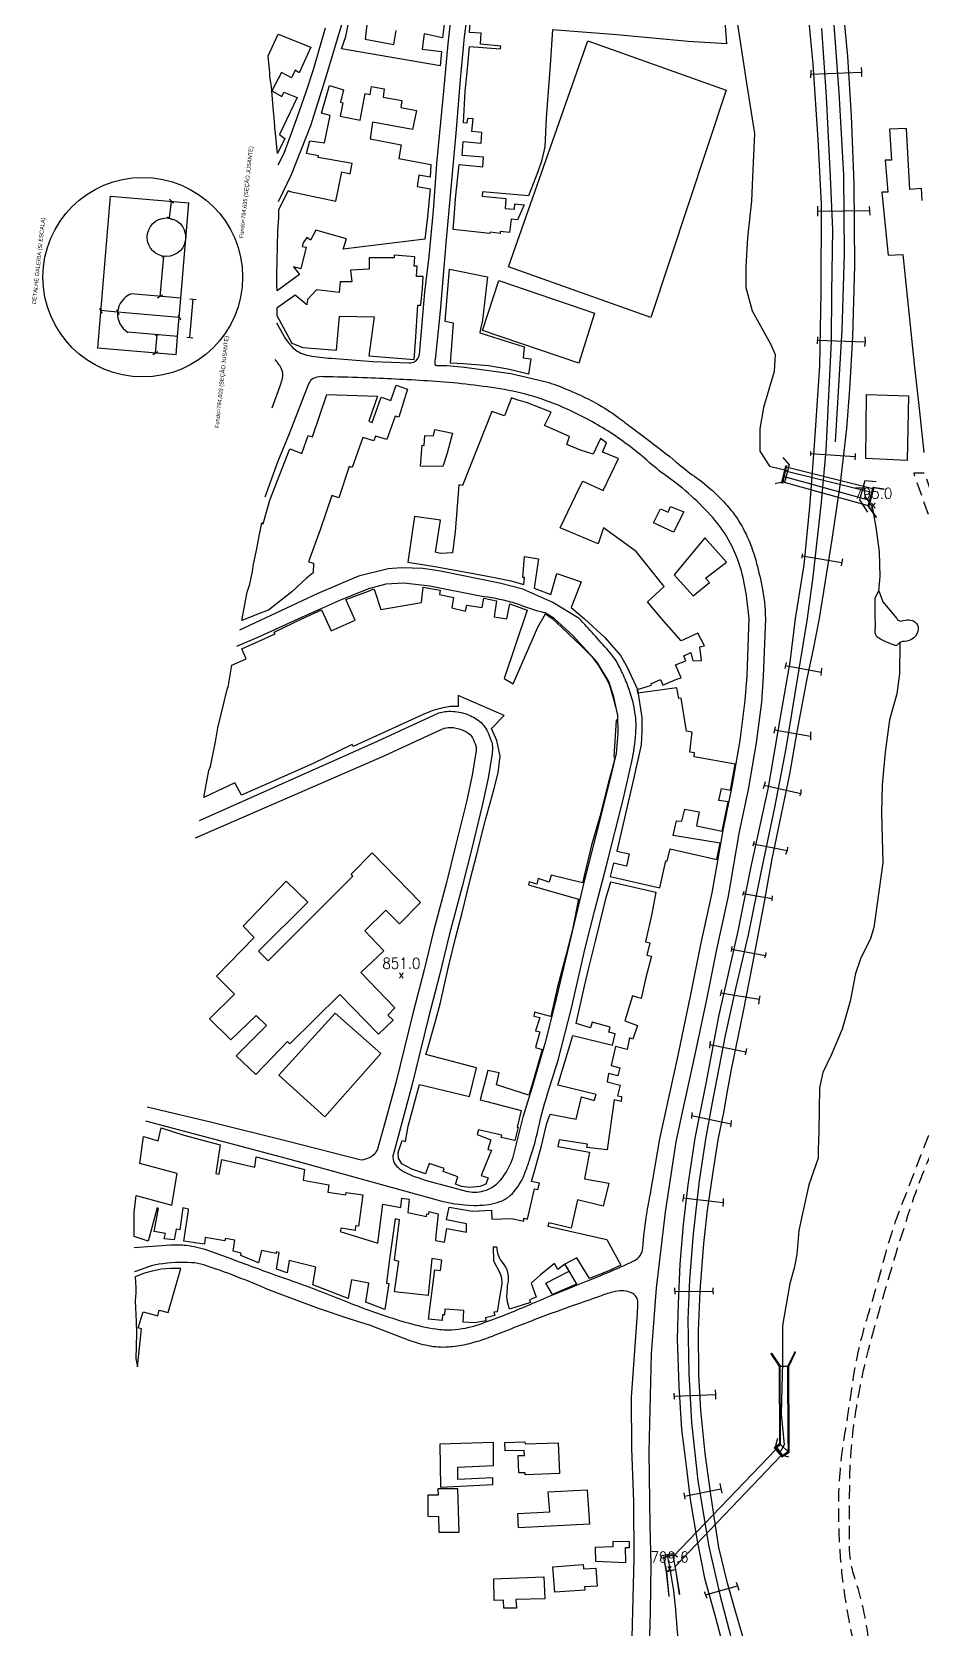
# Model space of a CAD drawing. Header units: metres. Extents: x 320405 to 332543, y 7395686 to 7410003.
# Drawn here: x 321297 to 321626, y 7405127 to 7405717 of the extents above; entities that cross this region are included whole.
import ezdxf
from ezdxf.enums import TextEntityAlignment as Align

# ---------------------------------------------------------------- set-up
doc = ezdxf.new("R2010")
doc.units = ezdxf.units.M
doc.header["$LTSCALE"] = 10
doc.header["$MEASUREMENT"] = 0
for name, pattern in [('CONTINUO', [0]), ('DASHED', [0.75, 0.5, -0.25]), ('TRACEJADO', [8.7, 8, -0.7])]:
    doc.linetypes.add(name, pattern=pattern)
for name, color, linetype in [('ALA', 45, 'Continuous'), ('BUEIRO', 151, 'Continuous'), ('CANALETA', 151, 'Continuous'), ('DETALHES', 45, 'Continuous'), ('Edificações', 30, 'Continuous'), ('Hidrografia', 140, 'Continuous'), ('Linha Férrea', 20, 'Continuous'), ('Pontes e Viadutos', 190, 'Continuous'), ('Pontos Cotados', 45, 'Continuous'), ('Portico', 45, 'Continuous'), ('Vias Primárias', 230, 'Continuous'), ('Vias Secundárias', 230, 'DASHED'), ('Áreas Verdes e Lazer', 93, 'Continuous')]:
    doc.layers.add(name, color=color, linetype=linetype)
doc.styles.add('ARIAL', font='arial.ttf')
doc.styles.add('Style-STANDARD', font='STANDARD.shx')

msp = doc.modelspace()

# ---------------------------------------------------------------- linework, layer by layer
at = {"layer": 'ALA', "linetype": 'CONTINUO'}
for points in [[(321607.72, 7405548.56, 797.8), (321611.68, 7405547.97, 796.44)], [(321611.68, 7405547.97, 796.44), (321611.53, 7405547.65, 795.79), (321607.96, 7405548.26, 795.16)], [(321605.89, 7405541.5, 797.87), (321608.68, 7405537.43, 795.87)], [(321608.68, 7405537.43, 795.87), (321608.94, 7405537.46, 794.86), (321606.2, 7405541.47, 795.47)], [(321570.14, 7405228.5, 800.52), (321569.89, 7405228.34, 800.52), (321573.03, 7405223.69, 800.83), (321573.11, 7405195.76, 801.06), (321573.14, 7405195.01, 802.05), (321572.67, 7405194.65, 802.06), (321571.23, 7405193.59, 804.92)], [(321571.66, 7405193.53, 804.92), (321572.85, 7405194.41, 802.06), (321573.44, 7405194.86, 802.05), (321573.41, 7405195.77, 801.06), (321573.33, 7405223.78, 800.83), (321570.14, 7405228.5, 800.52)], [(321570.14, 7405228.5, 800.52), (321570.2, 7405228.49, 797.74), (321573.42, 7405223.8, 798.09)], [(321574.03, 7405190.18, 804.89), (321576, 7405191.47, 802.06), (321576.66, 7405191.89, 802.05), (321576.77, 7405194.64, 802.06), (321576.71, 7405195.68, 801.02), (321576.56, 7405223.63, 800.86), (321579.11, 7405228.88, 800.56), (321578.84, 7405229.01, 800.56)], [(321578.84, 7405229.01, 800.56), (321576.26, 7405223.7, 800.86), (321576.41, 7405195.68, 801.02), (321576.47, 7405194.64, 802.06), (321576.37, 7405192.06, 802.05), (321575.83, 7405191.73, 802.06), (321574.09, 7405190.58, 804.89)], [(321578.84, 7405229.01, 800.56), (321578.76, 7405229, 797.87), (321576.17, 7405223.72, 798.11)], [(321533.78, 7405153.86, 804.7), (321530.24, 7405153.14, 804.7), (321531.32, 7405147.78, 804.68), (321532.22, 7405138.65, 804.75)], [(321533.74, 7405153.8, 799.64), (321530.31, 7405153.1, 799.63), (321530.24, 7405153.14, 804.7)], [(321530.31, 7405153.1, 799.63), (321531.39, 7405147.82, 800.42), (321531.32, 7405147.78, 804.68)], [(321533.78, 7405153.86, 804.7), (321533.74, 7405153.8, 799.64), (321534.68, 7405148.63, 799.62), (321534.76, 7405148.56, 800.66)], [(321531.39, 7405147.82, 800.42), (321532.29, 7405138.65, 800.58), (321532.22, 7405138.65, 804.75)], [(321534.76, 7405148.56, 804.68), (321536.16, 7405139.44, 804.7)]]:
    msp.add_polyline3d(points, dxfattribs=at)
at = {"layer": 'BUEIRO', "linetype": 'TRACEJADO', "flags": 128}
for points in [[(321574.81, 7405552.5), (321606.45, 7405543.67)], [(321575.3, 7405554.62), (321607.22, 7405546.64)], [(321575.63, 7405556.09), (321607.6, 7405548.09)], [(321574.37, 7405550.54), (321605.95, 7405541.74)], [(321533.87, 7405153.37), (321571.73, 7405192.98)], [(321534.54, 7405149.72), (321573.65, 7405190.65)]]:
    msp.add_lwpolyline(points, dxfattribs=at)
at = {"layer": 'BUEIRO', "linetype": 'CONTINUO'}
for points in [[(321575.69, 7405556.35, 796.6), (321575.35, 7405556.34, 794.61), (321573.84, 7405550.22, 794.69), (321574.24, 7405549.97, 797.49)], [(321575.69, 7405556.35, 796.6), (321574.24, 7405549.97, 797.49)], [(321605.89, 7405541.5, 797.87), (321607.72, 7405548.56, 797.8)], [(321607.72, 7405548.56, 797.8), (321607.96, 7405548.26, 795.16), (321606.2, 7405541.47, 795.47), (321605.89, 7405541.5, 797.87)], [(321573.53, 7405194.84, 798.26), (321573.5, 7405195.76, 798.22), (321573.42, 7405223.8, 798.09), (321573.33, 7405223.78, 800.83)], [(321576.29, 7405192.12, 798.33), (321576.42, 7405194.61, 798.26), (321576.33, 7405195.7, 798.26), (321576.17, 7405223.72, 798.11), (321576.26, 7405223.7, 800.86)], [(321571.23, 7405193.59, 804.92), (321574.03, 7405190.18, 804.89)], [(321571.66, 7405193.53, 804.92), (321574.09, 7405190.58, 804.89)], [(321571.66, 7405193.53, 804.92), (321571.74, 7405193.53, 798.02), (321574.1, 7405190.66, 797.99), (321574.09, 7405190.58, 804.89)], [(321571.74, 7405193.53, 798.02), (321572.91, 7405194.36, 798.27), (321573.53, 7405194.84, 798.26), (321573.44, 7405194.86, 802.05)], [(321574.1, 7405190.66, 797.99), (321575.79, 7405191.79, 798.32), (321576.29, 7405192.12, 798.33), (321576.37, 7405192.06, 802.05)], [(321533.78, 7405153.86, 804.7), (321534.76, 7405148.56, 804.68)], [(321534.68, 7405148.63, 799.62), (321534.69, 7405148.55, 800.66), (321536.07, 7405139.43, 800.58), (321536.16, 7405139.44, 804.7)]]:
    msp.add_polyline3d(points, dxfattribs=at)
at = {"layer": 'CANALETA', "linetype": 'CONTINUO'}
for points in [[(321573.42, 7405223.8, 798.09), (321576.17, 7405223.72, 798.11)], [(321573.53, 7405194.84, 798.26), (321576.29, 7405192.12, 798.33)], [(321531.33, 7405148.14, 799.68), (321534.68, 7405148.63, 799.62)], [(321531.39, 7405147.82, 800.42), (321534.69, 7405148.55, 800.66)]]:
    msp.add_polyline3d(points, dxfattribs=at)
at = {"layer": 'DETALHES'}
for p, q in [((321325.91, 7405656.11), (321321.16, 7405599.91)), ((321325.93, 7405656.11), (321354.96, 7405653.65)), ((321351.96, 7405618.38), (321354.96, 7405653.65)), ((321351.96, 7405618.38), (321333.63, 7405619.94)), ((321350.76, 7405604.18), (321351.96, 7405618.38)), ((321350.76, 7405604.18), (321332.43, 7405605.74)), ((321350.2, 7405597.45), (321321.16, 7405599.91)), ((321350.2, 7405597.45), (321350.76, 7405604.18))]:
    msp.add_line(p, q, dxfattribs=at)
at = {"layer": 'DETALHES', "linetype": 'CONTINUO'}
for p, q in [((321347.76, 7405654.97), (321349.21, 7405653.43)), ((321347.83, 7405647.9), (321348.48, 7405654.2)), ((321346.91, 7405648.37), (321348.76, 7405647.43)), ((321344.32, 7405619.03), (321345.69, 7405633.83)), ((321344.93, 7405633.69), (321346.46, 7405633.97)), ((321343.36, 7405618.44), (321345.29, 7405619.62)), ((321355.3, 7405603.8), (321356.51, 7405617.99)), ((321355.32, 7405618.1), (321357.59, 7405617.9)), ((321321.91, 7405614.63), (321322.76, 7405612.79)), ((321328.61, 7405613.22), (321322.32, 7405613.75)), ((321328.19, 7405614.13), (321329.03, 7405612.3)), ((321351.36, 7405611.28), (321328.61, 7405613.22)), ((321350.93, 7405612.21), (321351.78, 7405610.37)), ((321342.46, 7405604.68), (321344, 7405604.96)), ((321342.54, 7405598.1), (321343.22, 7405604.83)), ((321354.12, 7405603.9), (321356.39, 7405603.71)), ((321341.58, 7405597.51), (321343.51, 7405598.68))]:
    msp.add_line(p, q, dxfattribs=at)
msp.add_circle((321337.89, 7405626.14), 36.87, dxfattribs=at)
at = {"layer": 'DETALHES'}
msp.add_circle((321346.64, 7405640.88), 7.12, dxfattribs=at)
msp.add_arc((321336.52, 7405612.54), 7.94, 111.30588, 238.98407, dxfattribs=at)
at = {"layer": 'Edificações'}
for points in [[(321552.58, 7405725.64), (321553.57, 7405712.4), (321539.34, 7405713.14), (321513.08, 7405715.67), (321489.33, 7405717.46), (321488.38, 7405704.42), (321486.97, 7405684.96), (321486.46, 7405674.27), (321485.21, 7405668.98), (321483.88, 7405665.03), (321480.45, 7405656.15), (321463.4, 7405657.66), (321463.24, 7405656.03), (321472.08, 7405655.21), (321471.81, 7405651.52), (321475.27, 7405651.21), (321475.39, 7405653.19), (321478.85, 7405652.88), (321476.33, 7405647.28), (321474.01, 7405647.57), (321473.4, 7405642.62), (321470, 7405643.05), (321469.93, 7405642.28), (321466.23, 7405642.72), (321466.17, 7405642.25), (321452.61, 7405643.74), (321453.11, 7405649.8), (321453.38, 7405655.11), (321453.76, 7405658.66), (321454.77, 7405667.71), (321463.51, 7405666.94), (321463.82, 7405670.44), (321455.96, 7405671.14), (321456.31, 7405676.31), (321462.86, 7405675.65), (321463.21, 7405679.57), (321459.51, 7405679.92), (321459.93, 7405684.58), (321457.82, 7405684.78), (321457.66, 7405683.01), (321456.39, 7405683.12), (321457.01, 7405694.73), (321457.89, 7405703.09), (321458.67, 7405711.37), (321470.1, 7405710.49), (321470.18, 7405711.49), (321462.71, 7405712.19), (321462.9, 7405716.26), (321458.59, 7405716.57), (321458.82, 7405720.08)], [(321449.21, 7405719.53), (321448.67, 7405714.5), (321441.91, 7405715.98), (321441.15, 7405710.38), (321448.24, 7405709.54), (321447.76, 7405704.26), (321411.3, 7405710.55), (321412.95, 7405715.09), (321414.06, 7405720.66)], [(321420.7, 7405719.4), (321420.02, 7405714.08), (321430.68, 7405712.12), (321431.51, 7405717.29)], [(321625.89, 7405654.46), (321625.62, 7405658.91), (321621.33, 7405658.49), (321620.02, 7405681.09), (321613.8, 7405680.75), (321614.56, 7405669.36), (321612.21, 7405669.36), (321613.17, 7405657.52), (321610.96, 7405657.52), (321612.96, 7405637.68), (321613.24, 7405634.27), (321618.7, 7405634.55), (321621.46, 7405608.22), (321622.99, 7405592.92), (321624.92, 7405576.53), (321626.43, 7405561.33)]]:
    msp.add_lwpolyline(points, dxfattribs=at)
for points in [[(321387.66, 7405671.78), (321386.99, 7405679.37), (321386.73, 7405681.19), (321386.71, 7405681.84), (321386.4, 7405685.05), (321386.02, 7405688.8), (321385.57, 7405694.92), (321385.42, 7405696.63), (321384.84, 7405700.1), (321384.85, 7405701.64), (321384.2, 7405707.95), (321387.86, 7405715.87), (321399.94, 7405711.09), (321395.7, 7405701.58), (321394.23, 7405702.55), (321392.81, 7405699.75), (321389.11, 7405701.76), (321385.57, 7405694.92), (321389.22, 7405692.85), (321390.04, 7405694.53), (321394.88, 7405692.52), (321388.46, 7405678.86), (321390.42, 7405677.32)], [(321406.93, 7405696.9), (321412.01, 7405695.3), (321410.92, 7405690.74), (321411.82, 7405690.52), (321410.86, 7405685.67), (321418.25, 7405684.12), (321420.09, 7405693.96), (321421.86, 7405693.59), (321422.38, 7405696.63), (321427.14, 7405695.73), (321426.67, 7405692.63), (321433.56, 7405691.42), (321433.21, 7405688.83), (321439.05, 7405687.68), (321437.5, 7405680.65), (321422.76, 7405683.43), (321421.92, 7405677.24), (321433.39, 7405675.05), (321432.55, 7405669.95), (321444.34, 7405667.8), (321444.04, 7405663.05), (321439.9, 7405663.8), (321439.3, 7405659.66), (321444.04, 7405658.81), (321443.1, 7405648.43), (321442.15, 7405640.13), (321411.92, 7405636.45), (321413.13, 7405640.27), (321401.83, 7405643.5), (321399.86, 7405639.82), (321398.5, 7405640.78), (321397.18, 7405638.85), (321396.83, 7405637.44), (321398.24, 7405637.19), (321396.32, 7405629.26), (321393.59, 7405629.92), (321395.76, 7405627.15), (321387.51, 7405621.07), (321387.4, 7405623.22), (321387.39, 7405627.02), (321387.74, 7405642.94), (321388.22, 7405648.24), (321388.16, 7405651.12), (321391.69, 7405658.14), (321392.33, 7405657.74), (321409.17, 7405654.16), (321411.45, 7405665.04), (321414.56, 7405664.27), (321415.2, 7405668.14), (321402.72, 7405670.38), (321402.78, 7405670.95), (321398.42, 7405671.85), (321399.67, 7405676.5), (321405.06, 7405675.73), (321407.14, 7405685.88), (321403.97, 7405686.68)], [(321387.37, 7405611.98), (321393.01, 7405601.69), (321397.09, 7405600.08), (321409.53, 7405599.14), (321410.58, 7405611.66), (321423.44, 7405611.45), (321421.4, 7405597.03), (321438.15, 7405595.68), (321438.6, 7405602.27), (321439.52, 7405615.79), (321440.67, 7405615.75), (321441.29, 7405622.05), (321441.55, 7405626.32), (321439.06, 7405626.39), (321439.29, 7405630.19), (321438.11, 7405630.19), (321438.4, 7405633.67), (321430.76, 7405634.22), (321430.76, 7405633.31), (321421.6, 7405633.21), (321421.53, 7405629.08), (321414.64, 7405628.75), (321415.1, 7405624.35), (321410.77, 7405624.39), (321410.44, 7405620.51), (321402.04, 7405621.4), (321398.73, 7405617.89), (321398.56, 7405615.92), (321394.24, 7405619.53), (321387.42, 7405614.62)], [(321451.56, 7405594.33), (321452.75, 7405609.1), (321449.67, 7405609.79), (321451.18, 7405629.1), (321465.32, 7405626.28), (321463.43, 7405610.25), (321462.55, 7405606.42), (321462.37, 7405605.58), (321478.77, 7405600.37), (321478.39, 7405596.35), (321481.28, 7405595.98), (321480.4, 7405590.26), (321472.8, 7405592.08), (321465.64, 7405593.33), (321456.27, 7405594.14)], [(321419.25, 7405566.9), (321415.32, 7405555.8), (321414.16, 7405556.13), (321410.31, 7405544.6), (321407.71, 7405545.45), (321403.43, 7405532.72), (321399.14, 7405520.91), (321400.99, 7405520.41), (321400.87, 7405516.92), (321398.42, 7405514.88), (321392.93, 7405509.82), (321384.37, 7405503.03), (321381.61, 7405502.05), (321374.45, 7405499.24), (321376.48, 7405509.75), (321377.41, 7405512.73), (321378.39, 7405517.36), (321378.76, 7405520.04), (321379.23, 7405521.68), (321380.12, 7405526.44), (321381.03, 7405531.21), (321381.54, 7405533.48), (321381.9, 7405535.3), (321382.36, 7405534.99), (321384.78, 7405543.75), (321392.2, 7405562.75), (321396.7, 7405560.98), (321399.05, 7405567.62), (321400.66, 7405567.12), (321405.95, 7405582.77), (321424.64, 7405582.11), (321421.38, 7405572.91), (321422.62, 7405572.42), (321425.95, 7405581.76), (321429.54, 7405580.61), (321431.55, 7405586.2), (321435.74, 7405584.79), (321432.45, 7405574.41), (321431.16, 7405574.79), (321428.08, 7405566.08), (321423.85, 7405567.4), (321423.21, 7405565.61)], [(321605.3, 7405582.73), (321620.78, 7405582.32), (321620.3, 7405558.33), (321605.09, 7405559.07)], [(321529.54, 7405500), (321524.37, 7405506.16), (321530.5, 7405511.8), (321520.22, 7405524.72), (321508.17, 7405533.54), (321506.17, 7405527.63), (321492.09, 7405533.56), (321499.29, 7405548.41), (321500.5, 7405550.74), (321508.05, 7405547.3), (321513.68, 7405559.13), (321507.75, 7405561.5), (321509.26, 7405564.94), (321507.03, 7405566.45), (321504.27, 7405560.67), (321499.61, 7405562.19), (321494.57, 7405564.35), (321495.51, 7405567.2), (321486.29, 7405571.26), (321488.76, 7405576.23), (321479.73, 7405579.76), (321476.08, 7405580.85), (321474.11, 7405581.49), (321471.53, 7405574.83), (321466.86, 7405576.53), (321456.07, 7405549.16), (321454.61, 7405549.4), (321453.34, 7405532.02), (321452.3, 7405524.29), (321447.93, 7405524.05), (321446.04, 7405524.48), (321447.86, 7405536.32), (321438.32, 7405537.66), (321435.83, 7405520.83), (321445.86, 7405519.25), (321458.69, 7405516.93), (321467.8, 7405515.18), (321473.83, 7405513.96), (321478.7, 7405512.61), (321478.89, 7405515.13), (321478.36, 7405515.09), (321478.89, 7405522.96), (321484.13, 7405522.01), (321482.49, 7405511.21), (321488.65, 7405508.88), (321490.84, 7405516.68), (321499.84, 7405513.49), (321496.19, 7405504.07), (321501.06, 7405499.91), (321508.65, 7405492.94), (321514.42, 7405486.39), (321516.89, 7405482), (321520.63, 7405473.75), (321522.28, 7405463.47), (321522.33, 7405458.19), (321522.01, 7405453.3), (321519.2, 7405440.66), (321515.79, 7405425.77), (321513.04, 7405414.08), (321517.66, 7405413.04), (321516.67, 7405408.43), (321511.78, 7405409.64), (321510.57, 7405404.69), (321528.97, 7405400.52), (321531.1, 7405410.47), (321531.69, 7405410.35), (321532.7, 7405414.86), (321550.03, 7405410.92), (321551.21, 7405416.97), (321533.9, 7405419.84), (321535.08, 7405425.27), (321537.1, 7405425.06), (321538.18, 7405429.52), (321543.41, 7405428.62), (321542.44, 7405423.43), (321551.91, 7405421.45), (321554.18, 7405432.28), (321550.77, 7405432.77), (321551.67, 7405437.19), (321555.1, 7405436.53), (321556.82, 7405446.16), (321541.62, 7405448.87), (321541.73, 7405450.36), (321540.04, 7405450.61), (321540.92, 7405458.05), (321538.81, 7405458.41), (321536.81, 7405470.59), (321535.97, 7405470.45), (321535.16, 7405474.33), (321520.84, 7405472.42), (321520.63, 7405473.75), (321525.91, 7405475.35), (321525.56, 7405475.91), (321529.12, 7405477.42), (321530.1, 7405475.38), (321534.82, 7405477.42), (321536.8, 7405478.13), (321534.72, 7405482.92), (321538.59, 7405484.39), (321537.75, 7405486.19), (321540.43, 7405487.38), (321541.13, 7405484.32), (321544.34, 7405484.47), (321543.67, 7405489.53), (321545.47, 7405489.96), (321543, 7405494.58), (321536.87, 7405491.73)], [(321440.48, 7405556.32), (321441.17, 7405564.02), (321441.91, 7405563.98), (321442.08, 7405567.59), (321445.27, 7405567.47), (321445.83, 7405569.88), (321452.38, 7405568.46), (321450.31, 7405561.05), (321448.8, 7405556.14)], [(321534.01, 7405531.92), (321526.58, 7405535.29), (321529.15, 7405540.51), (321532, 7405539.23), (321532.89, 7405541.39), (321537.79, 7405539.39)], [(321534.24, 7405516.16), (321541.24, 7405508.4), (321547.28, 7405513.34), (321545.86, 7405514.94), (321553.51, 7405520.78), (321545.54, 7405529.76)], [(321379.68, 7405331.45), (321372.41, 7405338.41), (321383.61, 7405349.56), (321379.75, 7405353.35), (321370.45, 7405344.32), (321362.51, 7405352.13), (321371.78, 7405361.19), (321365.16, 7405367.9), (321379.04, 7405382.15), (321374.95, 7405386.33), (321390.85, 7405402.99), (321398.82, 7405395.23), (321380.71, 7405377.06), (321384.25, 7405373.51), (321415.53, 7405404.84), (321414.88, 7405405.5), (321422.59, 7405413.42), (321440.56, 7405395.06), (321432.74, 7405387.14), (321427.72, 7405392.2), (321419.96, 7405384.6), (321426.96, 7405377.18), (321418.48, 7405369.21), (321431.07, 7405356.12), (321428.38, 7405353.43), (321430.46, 7405351.56), (321424.93, 7405346.43), (321410.71, 7405361.13), (321392.29, 7405342.83), (321391.42, 7405343.68)], [(321388.19, 7405331.21), (321405.12, 7405315.86), (321425.8, 7405339.3), (321409.04, 7405354.21)], [(321335.05, 7405256.79), (321335.39, 7405252.78), (321335.33, 7405250.81), (321335.07, 7405247.87), (321335.47, 7405240.19), (321335.54, 7405235.79), (321335.35, 7405226.53), (321335.91, 7405223.48), (321337.39, 7405237.56), (321336.25, 7405237.87), (321338.09, 7405243.84), (321343.4, 7405242.33), (321343.97, 7405244.49), (321347.28, 7405243.55), (321351.97, 7405259.82), (321348.32, 7405259.8), (321344.68, 7405259.54), (321341.36, 7405258.87), (321338.48, 7405258.05)], [(321467.47, 7405187.04), (321467.44, 7405195.54), (321447.61, 7405194.87), (321447.95, 7405179.03), (321455.33, 7405179.38), (321467.2, 7405180), (321467.24, 7405182.46), (321454.36, 7405181.91), (321454.28, 7405186.4)], [(321491.88, 7405184.07), (321479.22, 7405183.53), (321479.19, 7405184.3), (321476.82, 7405184.34), (321476.58, 7405190.72), (321478.87, 7405190.76), (321478.76, 7405192.54), (321471.73, 7405192.42), (321471.62, 7405195.52), (321479.07, 7405195.83), (321479.15, 7405195.02), (321491.37, 7405195.45)], [(321447.33, 7405162.38), (321454.77, 7405162.42), (321454.26, 7405178.47), (321446.94, 7405178.47), (321446.98, 7405176.04), (321443.2, 7405176.12), (321443.21, 7405168.28), (321447.13, 7405168.13)], [(321476.73, 7405163.97), (321476.48, 7405169.31), (321488.29, 7405169.94), (321487.66, 7405177.34), (321502.12, 7405178.1), (321502.93, 7405165.36)], [(321505, 7405156.77), (321505.12, 7405151.67), (321516.37, 7405151.15), (321516.21, 7405156.69), (321517.76, 7405156.73), (321517.68, 7405158.79), (321511.58, 7405158.95), (321511.58, 7405157.01)], [(321467.59, 7405145.12), (321486.08, 7405145.95), (321486.4, 7405137.82), (321475.72, 7405137.51), (321475.98, 7405134.33), (321471.34, 7405134.33), (321471.21, 7405137.25), (321467.72, 7405137.13)], [(321500.67, 7405148.8), (321505.26, 7405149.12), (321505.72, 7405142.47), (321501.13, 7405142.15), (321501.21, 7405140.94), (321490.11, 7405140.18), (321489.46, 7405149.64), (321500.56, 7405150.4)]]:
    msp.add_lwpolyline(points, close=True, dxfattribs=at)
for points in [[(321396.97, 7405500), (321403.97, 7405503.25), (321407.51, 7405495.4), (321416.36, 7405499.35), (321412.94, 7405506.96), (321421.31, 7405510.14), (321423.32, 7405511.02), (321423.67, 7405510.14), (321425.79, 7405503.3), (321440.83, 7405505.9), (321441.55, 7405511.62), (321447.81, 7405510.5), (321447.57, 7405508.85), (321452.71, 7405507.79), (321452.12, 7405503.96), (321457.08, 7405502.72), (321457.61, 7405504.95), (321463.27, 7405504.01), (321463.92, 7405507.51), (321468.62, 7405506.59), (321467.7, 7405500.63), (321472.43, 7405499.82), (321473.47, 7405505.4), (321479.94, 7405503.06), (321471.42, 7405477.83), (321474.74, 7405475.87), (321483.86, 7405496.79), (321486.66, 7405501.67), (321489.16, 7405499.95), (321492.71, 7405496.64), (321497.6, 7405492.02), (321499.7, 7405489.99), (321503.63, 7405486.04), (321506.01, 7405483.02), (321508.97, 7405478.12), (321510.17, 7405475.71), (321511.73, 7405470.72), (321512.6, 7405467.4), (321513.29, 7405464.38), (321513.33, 7405462.45), (321512.74, 7405462.41), (321511.91, 7405448.85), (321512.27, 7405448.82), (321512.01, 7405447.56), (321511.21, 7405444.14), (321509.81, 7405439.04), (321506.77, 7405426.86), (321503.69, 7405416.25), (321500.3, 7405402.3), (321488.79, 7405405.15), (321488.02, 7405402.58), (321484.03, 7405403.93), (321483.52, 7405401.85), (321480.69, 7405402.76), (321480.4, 7405401.65), (321498.9, 7405396.34), (321496.62, 7405385.1), (321494.11, 7405374.97), (321491.15, 7405363.94), (321488.61, 7405352.96), (321482.68, 7405354.54), (321482.32, 7405353.08), (321484.54, 7405352.52), (321483.04, 7405347.68), (321484.54, 7405347.22), (321482.94, 7405341.46), (321485.42, 7405340.78), (321482, 7405328.73), (321480.54, 7405323.85), (321468.56, 7405327.65), (321469.63, 7405332.13), (321465.44, 7405333.04), (321462.55, 7405322.13), (321464.98, 7405321.51), (321477.73, 7405318.22), (321476.28, 7405312.06), (321476.64, 7405311.99), (321475.4, 7405307.07), (321470.35, 7405308.17), (321470.59, 7405309.15), (321461.92, 7405311.09), (321461.39, 7405309.37), (321466.47, 7405307.43), (321465.33, 7405303.83), (321466.72, 7405303.5), (321462.96, 7405294.24), (321465.56, 7405293.37), (321464.69, 7405290.97), (321462.37, 7405290.11), (321458.7, 7405289.8), (321455.66, 7405290.14), (321453.41, 7405290.93), (321454.27, 7405293.66), (321448.94, 7405295.62), (321449.29, 7405296.82), (321443.72, 7405298.66), (321442.39, 7405294.79), (321437.25, 7405296.47), (321433.67, 7405298.48), (321432.34, 7405300.57), (321432.3, 7405302.69), (321433.1, 7405305.32), (321433.73, 7405307.12), (321434.92, 7405306.7), (321435.93, 7405312.47), (321440.15, 7405327.8), (321458.63, 7405323.36), (321461.19, 7405334), (321442.5, 7405338.84), (321442.96, 7405340.35), (321446.02, 7405351.2), (321447.93, 7405358.14), (321450.9, 7405371.26), (321453.41, 7405381.93), (321455.82, 7405390.72), (321458.89, 7405403.48), (321461.35, 7405412.89), (321464.47, 7405425.6), (321467.58, 7405436.7), (321469.16, 7405443.03), (321469.92, 7405449.19), (321468.75, 7405454.95), (321466.77, 7405459.32), (321471.4, 7405464.13), (321454.39, 7405471.54), (321454.39, 7405467.46, 0.075694), (321448.81, 7405467.02, 0.05006), (321441.53, 7405464.53), (321415.66, 7405452.67), (321415.26, 7405453.42), (321400.81, 7405446.44), (321389.19, 7405441.25), (321374.34, 7405434.77), (321371.85, 7405439.3), (321360.4, 7405433.85), (321362.32, 7405443.85), (321362.96, 7405445.27), (321364.8, 7405454.48), (321365.61, 7405459.61), (321369.16, 7405474.2), (321369.39, 7405474.65), (321370.85, 7405482.73), (321376.11, 7405485.05), (321374.51, 7405488.82), (321386.78, 7405494.36), (321386.44, 7405494.99)], [(321510.83, 7405402.74), (321527.48, 7405398.91), (321525.94, 7405390.89), (321523.59, 7405380.53), (321525.28, 7405380.18), (321524.17, 7405375.59), (321525.85, 7405375.2), (321523.77, 7405367.4), (321522.05, 7405359.57), (321518.78, 7405360.54), (321516.01, 7405351.31), (321520.68, 7405349.66), (321518.96, 7405344.55), (321517.7, 7405345.05), (321516.87, 7405340.7), (321512.6, 7405341.88), (321510.95, 7405334.86), (321514.15, 7405333.92), (321513.46, 7405330.97), (321509.98, 7405331.86), (321509.48, 7405328.78), (321514.29, 7405327.56), (321513.32, 7405323.57), (321514.82, 7405323.32), (321514.61, 7405321.56), (321512.1, 7405322.1), (321509.52, 7405303.64), (321501.92, 7405304.56), (321502.21, 7405305.76), (321491.74, 7405307.43), (321491.28, 7405304.9), (321502.95, 7405302.77), (321501.05, 7405292.92), (321510.1, 7405291.41), (321508.03, 7405282.9), (321498.48, 7405285.2), (321496.12, 7405274.77), (321487.94, 7405276.72), (321487.6, 7405275.46), (321509.35, 7405270.51), (321514.5, 7405261.05), (321510.06, 7405258.99), (321502.97, 7405256.14), (321498.24, 7405263.75), (321493.87, 7405261.44), (321498.2, 7405254.02), (321489.24, 7405250.16), (321486.76, 7405254.4), (321495.4, 7405258.81), (321493.87, 7405261.44), (321491.25, 7405259.5), (321489.98, 7405261.69), (321484.89, 7405257.48), (321481.45, 7405254.38), (321483.26, 7405249.22), (321480.75, 7405248.3), (321481.12, 7405247.23), (321473.33, 7405244.76), (321472.66, 7405247.47), (321472.44, 7405249.35), (321472.59, 7405252.51, -0.042325), (321472.86, 7405254.59, 0.157857), (321472.38, 7405259.62, 0.078498), (321470.72, 7405262.23, -0.173763), (321468.87, 7405266.86, 0.086272), (321468.68, 7405267.75), (321467.33, 7405267.67), (321467.53, 7405262.64), (321469.92, 7405257.92), (321470.43, 7405256.41), (321470.54, 7405254.25), (321468.84, 7405243.85), (321467.64, 7405243.7), (321467.95, 7405242.43), (321464.55, 7405241.54), (321464.63, 7405240.54), (321460.57, 7405239.73), (321456.24, 7405239.99), (321456.47, 7405244.31), (321449.49, 7405244.74), (321449.32, 7405242.7), (321448.66, 7405242.67), (321448.57, 7405240.63), (321443.46, 7405241.06), (321445.77, 7405259.33), (321447.94, 7405259.04), (321448.45, 7405262.91), (321444.72, 7405263.58), (321443.39, 7405249.91), (321430.96, 7405251.24), (321432.49, 7405262.44), (321430.84, 7405262.87), (321432.71, 7405277.87), (321431.09, 7405278.14), (321428.97, 7405262.43), (321427.94, 7405254.38), (321428.81, 7405254.23), (321427.31, 7405244.67), (321420.34, 7405247.38), (321421.47, 7405254.39), (321415.02, 7405255.65), (321413.8, 7405248.8), (321400.68, 7405253.84), (321401.79, 7405260.27), (321392.03, 7405262.73), (321391.19, 7405258.28), (321387.33, 7405259.6), (321388.29, 7405265.75), (321387.22, 7405265.98), (321387.14, 7405265.31), (321381.82, 7405266.5), (321380.66, 7405261.86), (321374.07, 7405264.64), (321374.19, 7405265.51), (321371.29, 7405266.19), (321371.96, 7405270.24), (321368.3, 7405270.91), (321368.22, 7405270.08), (321361, 7405271.31), (321360.68, 7405268.77), (321353.05, 7405269.96), (321354.8, 7405281.3), (321354.84, 7405281.74), (321352.69, 7405282.3), (321351.57, 7405274.14), (321350.26, 7405274.41), (321349.54, 7405270.43), (321345.84, 7405270.79), (321346.27, 7405272.82), (321342.05, 7405273.46), (321343.76, 7405281.97), (321343.2, 7405282.21), (321339.85, 7405269.96), (321334.67, 7405271.59), (321334.73, 7405280.58), (321335.4, 7405286.86), (321348.58, 7405283.22), (321350.65, 7405294.87), (321336.8, 7405298.61), (321338.2, 7405308.62), (321343.54, 7405307.06), (321344.74, 7405311.76), (321353.09, 7405309.13), (321366.43, 7405305.49), (321364.95, 7405294.89), (321366.11, 7405294.69), (321367.15, 7405300.15), (321379.25, 7405297.24), (321379.81, 7405301.07), (321397.67, 7405296.46), (321397.19, 7405292.51), (321406.63, 7405290.79), (321406.23, 7405288.05), (321412.93, 7405287.06), (321413.05, 7405287.94), (321419.18, 7405287.05), (321417.85, 7405277.2), (321417.61, 7405275.51), (321416.49, 7405275.59), (321416.37, 7405273.84), (321411.16, 7405274.79), (321410.87, 7405273.48), (321424.72, 7405269.21), (321426.56, 7405283.64), (321433.3, 7405282.41), (321433.64, 7405285.83), (321436.37, 7405285.42), (321435.8, 7405280.46), (321442.74, 7405279.05), (321442.84, 7405279.99), (321443.64, 7405279.91), (321443.75, 7405280.87), (321445.49, 7405280.43), (321447.04, 7405280.03), (321446.23, 7405272.05), (321446.05, 7405270.13), (321449.41, 7405269.58), (321450.21, 7405274.57), (321457.53, 7405273.26), (321457.55, 7405276.3), (321450.06, 7405277.76), (321451.06, 7405282.51), (321459.77, 7405281.07), (321466.69, 7405281.36), (321466.85, 7405278.06), (321474.18, 7405278.27), (321478.64, 7405277.35), (321478.69, 7405278.4), (321480.01, 7405278.05), (321482.66, 7405289.22), (321483.91, 7405289), (321484.43, 7405291.38), (321481.53, 7405291.99), (321482.83, 7405296.61), (321485.19, 7405305.21), (321487.15, 7405313.53), (321488.39, 7405316.87), (321498.07, 7405314.96), (321500, 7405323.29), (321504.73, 7405321.87), (321505.39, 7405324.09), (321491.2, 7405327.52), (321496.84, 7405345.92), (321511.49, 7405342.37), (321512.47, 7405346.51), (321510.06, 7405347.09), (321510.64, 7405349.01), (321503.9, 7405350.84), (321503.27, 7405348.79), (321498.01, 7405350.3), (321501.13, 7405364.19), (321502.83, 7405371.47), (321505.25, 7405381.22), (321509.09, 7405396.95)]]:
    msp.add_lwpolyline(points, format="xyb", close=True, dxfattribs=at)
at = {"layer": 'Hidrografia'}
for points in [[(321556.93, 7405724.39), (321560.96, 7405697.76), (321563.92, 7405679.2), (321563.12, 7405663.13), (321562.85, 7405654.36), (321561.33, 7405640.71), (321560.7, 7405630.06), (321560.7, 7405622.36), (321563.03, 7405613.64), (321569.94, 7405601.25), (321571.55, 7405597.58), (321571.19, 7405591.29), (321567.25, 7405578.01), (321565.9, 7405570.03), (321565.9, 7405561.89), (321569.49, 7405556.34), (321576.14, 7405554.63)], [(321617.56, 7405491.01), (321617.43, 7405479.56), (321616.54, 7405472.19), (321613.83, 7405462.61), (321612.24, 7405450.61), (321611.07, 7405438.56), (321610.79, 7405428.2), (321611.28, 7405409.78), (321608.04, 7405385.83), (321606.8, 7405381.77), (321603.01, 7405374.26), (321601.21, 7405368.85), (321599.28, 7405358.66), (321596.25, 7405348.32), (321592.18, 7405338.65), (321589.14, 7405332.3), (321587.9, 7405326.59), (321587.76, 7405318.51), (321587.63, 7405310.46), (321587.49, 7405303.75), (321587.42, 7405300.58), (321583.97, 7405290.71), (321581.63, 7405280.15), (321580.25, 7405273.82), (321579.56, 7405264.98), (321578.52, 7405259.95), (321576.94, 7405254.31), (321574.25, 7405238.76), (321574.25, 7405225.23), (321573.76, 7405206.07), (321574.87, 7405194.68), (321573.32, 7405191.9)]]:
    msp.add_lwpolyline(points, dxfattribs=at)
for points in [[(321609.79, 7405510.28), (321611.38, 7405506.13), (321616.49, 7405500, 0.388767), (321618.2, 7405499.11, -0.061579), (321620.97, 7405499.49, -0.183429), (321623.32, 7405498.64, -0.226635), (321624.38, 7405496.21, -0.214275), (321622.72, 7405492.8, -0.171779), (321619.27, 7405491.53, 0.217238), (321616.83, 7405490.38, -0.313189), (321615.73, 7405490.08, -0.040402), (321609.8, 7405492.76, -0.313172), (321608.43, 7405495.53, 0.012248), (321608.6, 7405496.89, 0.050066), (321608.6, 7405498.3), (321608.43, 7405500), (321608.53, 7405507.61), (321609.79, 7405510.28), (321610.3, 7405515.54), (321610.07, 7405524.67), (321608.81, 7405533.73), (321607.45, 7405541.3), (321604.85, 7405545.24), (321604.34, 7405549.61)], [(321522.72, 7405014.53), (321523.36, 7405023.48), (321524.9, 7405036.58, 0.009069), (321525.67, 7405044.34, -0.103794), (321528.32, 7405053.3, 0.033179), (321534.22, 7405066.24, 0.122831), (321535.76, 7405079.32, -0.055646), (321535.5, 7405095.21, 0.036701), (321535.99, 7405117.58, 0.012325), (321534.57, 7405136.16, 0.028078), (321531.71, 7405154.19, -1.235905)]]:
    msp.add_lwpolyline(points, format="xyb", dxfattribs=at)
at = {"layer": 'Linha Férrea', "flags": 128}
for points in [[(321593.83, 7405565.32), (321596.33, 7405606.55), (321597.21, 7405634.59), (321596.88, 7405663.81), (321595.25, 7405694.38), (321593.4, 7405719.38), (321589.93, 7405747.84), (321584.82, 7405776.63), (321579.61, 7405802.09), (321573.19, 7405828.3), (321559.82, 7405882.65)], [(321582.82, 7405732.29), (321585.52, 7405704.86), (321587.28, 7405677), (321588.52, 7405653.21), (321588.42, 7405620.6), (321587.9, 7405593.37), (321585.83, 7405562.23), (321584.17, 7405541.2), (321582.12, 7405519.88), (321578.92, 7405500), (321576.94, 7405483.9), (321573.31, 7405462.86), (321568.97, 7405437.58), (321562.56, 7405408.41), (321557.74, 7405384.45), (321550.55, 7405352.9), (321545.88, 7405328.17), (321541.85, 7405307.95), (321539.32, 7405290.71), (321537.5, 7405276.08), (321536.32, 7405261.38), (321535.68, 7405246.9), (321535.37, 7405233.86), (321535.92, 7405216.4), (321536.95, 7405200.35), (321537.82, 7405193.73), (321538.77, 7405185.76), (321540.11, 7405174.51), (321542.72, 7405159.19), (321545.49, 7405145.36), (321549.44, 7405130.89), (321553.79, 7405114.44)], [(321562.18, 7405114.83), (321556.82, 7405133.59), (321553.91, 7405143.5), (321550.75, 7405156.75), (321547.89, 7405175.45), (321545.68, 7405191.49), (321544.13, 7405207.52), (321543.33, 7405220.5), (321543.23, 7405236.84), (321543.83, 7405251.54), (321545.13, 7405269.02), (321546.58, 7405281.42), (321548.79, 7405296.3), (321550.5, 7405307.33), (321552.55, 7405317.51), (321553.96, 7405325.33), (321555.41, 7405333.4), (321559.72, 7405354.26), (321563.28, 7405372.55), (321567.64, 7405395.25), (321570.45, 7405411.15), (321572.65, 7405421.82), (321576.91, 7405442.43), (321579.72, 7405458.11), (321583.38, 7405477.71), (321585.68, 7405488.73), (321587.97, 7405500), (321592.65, 7405529.14), (321595.62, 7405550.04), (321598.01, 7405570.15), (321599.13, 7405584.72), (321600.19, 7405604.05), (321600.92, 7405630.38), (321600.79, 7405660.56), (321599.8, 7405685.71), (321598.41, 7405707.62), (321595.96, 7405733.81)], [(321588.64, 7405717.99), (321590.43, 7405692.91), (321591.9, 7405663.15), (321592.77, 7405643.56), (321592.4, 7405620.44), (321592.28, 7405602.52), (321590.28, 7405562.02), (321588.48, 7405543), (321585.43, 7405515.39), (321583.34, 7405500), (321578.68, 7405471.58), (321575.44, 7405451.99), (321571.33, 7405430.18), (321566.27, 7405406.15), (321561.53, 7405383.07), (321557.03, 7405363.79), (321553.08, 7405345.92), (321548.25, 7405321.17), (321545.8, 7405307.56), (321543.51, 7405292.22), (321541.22, 7405272.69), (321539.95, 7405255.79), (321539.32, 7405240.93), (321539.64, 7405221.02), (321540.66, 7405202.9), (321542.96, 7405181.4), (321547.06, 7405157.13), (321551.25, 7405138.71), (321555.05, 7405124.24)]]:
    msp.add_lwpolyline(points, dxfattribs=at)
at = {"layer": 'Pontes e Viadutos'}
for points in [[(321574.4, 7405559.52), (321576.71, 7405556.83), (321575.08, 7405550.59), (321571.58, 7405549.78)], [(321608.86, 7405550.51), (321604.67, 7405550.82), (321602.73, 7405543.83), (321605.61, 7405539.33)], [(321572.39, 7405197.02), (321571.61, 7405194.29), (321574.08, 7405190.84), (321576.5, 7405190.23)], [(321529.17, 7405151.85), (321529.68, 7405153.81), (321533.87, 7405154.58), (321535.42, 7405153.24)]]:
    msp.add_lwpolyline(points, dxfattribs=at)
at = {"layer": 'Portico'}
for points in [[(321584.67, 7405702.67), (321584.62, 7405699.72)], [(321584.65, 7405701.19), (321603.39, 7405701.92)], [(321603.28, 7405703.58), (321603.39, 7405701.92), (321603.49, 7405700.31)], [(321587.18, 7405652.39), (321587.18, 7405648.64)], [(321587.18, 7405650.51), (321606.42, 7405650.76)], [(321606.31, 7405652.28), (321606.42, 7405650.76), (321606.54, 7405649.08)], [(321587.15, 7405604.07), (321587.01, 7405601.54)], [(321587.08, 7405602.81), (321604.84, 7405602.27)], [(321604.73, 7405604.03), (321604.84, 7405602.27), (321604.57, 7405600.51)], [(321584.59, 7405561.73), (321584.62, 7405560.2)], [(321584.61, 7405560.96), (321601.05, 7405559.83)], [(321601.16, 7405560.91), (321601.05, 7405559.83), (321600.94, 7405558.68)], [(321581.57, 7405523.86), (321581.41, 7405522.33)], [(321581.49, 7405523.1), (321596.19, 7405520.74)], [(321596.47, 7405522.05), (321596.19, 7405520.74), (321595.93, 7405519.47)], [(321575.55, 7405483.72), (321575.17, 7405481.53)], [(321575.36, 7405482.63), (321588.53, 7405480.14)], [(321588.7, 7405481.66), (321588.53, 7405480.14), (321588.4, 7405478.95)], [(321571.51, 7405459.99), (321571.04, 7405457.64)], [(321571.27, 7405458.82), (321584.54, 7405456.48)], [(321584.54, 7405458.07), (321584.54, 7405456.48), (321584.54, 7405455.07)], [(321567.86, 7405439.69), (321567.17, 7405437.05)], [(321567.52, 7405438.37), (321580.99, 7405435.36)], [(321581.03, 7405436.79), (321580.99, 7405435.36), (321580.58, 7405434.31)], [(321563.76, 7405417.64), (321563.3, 7405415.85)], [(321563.53, 7405416.75), (321576.02, 7405414.31)], [(321576.16, 7405415.55), (321576.02, 7405414.31), (321575.36, 7405412.77)], [(321559.92, 7405399.09), (321559.52, 7405397.7)], [(321559.72, 7405398.39), (321570.37, 7405396.48)], [(321570.39, 7405397.51), (321570.37, 7405396.48), (321570.35, 7405395.72)], [(321555.51, 7405378.8), (321555.28, 7405376.95)], [(321555.4, 7405377.88), (321567.91, 7405375.54)], [(321568.08, 7405376.61), (321567.91, 7405375.54), (321567.6, 7405374.53)], [(321551.68, 7405362.84), (321551.19, 7405360.62)], [(321551.44, 7405361.73), (321565.66, 7405359.3)], [(321565.84, 7405360.53), (321565.66, 7405359.3), (321565.39, 7405357.47)], [(321547.58, 7405343.82), (321547.26, 7405341.3)], [(321547.42, 7405342.56), (321560.71, 7405339.84)], [(321560.99, 7405341.08), (321560.71, 7405339.84), (321560.48, 7405338.79)], [(321540.78, 7405317.43), (321540.6, 7405315.24)], [(321540.69, 7405316.34), (321555.18, 7405313.23)], [(321555.33, 7405314.47), (321555.18, 7405313.23), (321555.06, 7405312.19)], [(321537.77, 7405287.29), (321537.34, 7405284.53)], [(321537.56, 7405285.91), (321552.31, 7405284.25)], [(321552.36, 7405285.67), (321552.31, 7405284.25), (321552.26, 7405282.77)], [(321534.35, 7405252.64), (321534.5, 7405250.33)], [(321534.43, 7405251.49), (321548.54, 7405251.31)], [(321548.48, 7405252.7), (321548.54, 7405251.31), (321548.58, 7405250.32)], [(321534.07, 7405213.72), (321534.28, 7405211.57)], [(321534.18, 7405212.65), (321549.45, 7405213.27)], [(321549.35, 7405214.96), (321549.45, 7405213.27), (321549.55, 7405211.52)], [(321551.07, 7405180.41), (321551.46, 7405178.4), (321551.78, 7405176.79)], [(321537.8, 7405176.94), (321538.19, 7405174.54)], [(321538, 7405175.74), (321551.46, 7405178.4)], [(321545.28, 7405140.46), (321546.26, 7405138)], [(321545.77, 7405139.23), (321557.64, 7405142.52)], [(321557.19, 7405143.9), (321557.64, 7405142.52), (321558.15, 7405140.92)]]:
    msp.add_lwpolyline(points, dxfattribs=at)
at = {"layer": 'Vias Primárias'}
for points in [[(321458.95, 7405732.61), (321456.58, 7405714.87), (321455.11, 7405699.18), (321453.64, 7405680.63), (321450.01, 7405640.07), (321447.73, 7405613.62), (321446.51, 7405601.62), (321445.89, 7405595.67, 0.039029), (321445.84, 7405594.01, 0.400581), (321446.38, 7405593.51, -0.034271), (321456.78, 7405592.85), (321473.83, 7405590.52), (321485.97, 7405587.69, -0.030455), (321489.77, 7405586.55, -0.016456), (321497.65, 7405583.37, -0.020722), (321505.19, 7405579.65, -0.034749), (321513.38, 7405574.41, -0.001874), (321518.89, 7405570.29, -0.000282), (321526.65, 7405564.43, -0.012257), (321536.06, 7405556.94, 0.019056), (321542.53, 7405551.94, -0.038353), (321550.14, 7405545.57, -0.024411), (321554.92, 7405540.42, -0.03549), (321558.05, 7405536.12, -0.043096), (321562.14, 7405528.1, -0.029257), (321564.36, 7405521.54, -0.016681), (321566.62, 7405512.12, -0.04669), (321567.94, 7405500), (321567.16, 7405478.52), (321566.45, 7405469.05), (321564.5, 7405454.04), (321561.55, 7405436.83), (321558.17, 7405420.59), (321554.12, 7405397.46), (321549.93, 7405378.3), (321546.19, 7405359.22), (321541.29, 7405336.09), (321537.24, 7405317.64), (321534.85, 7405306.63), (321530.86, 7405280.68), (321527.56, 7405252.59), (321525.74, 7405228.33), (321524.83, 7405192.1), (321525.29, 7405164.75), (321525.66, 7405150.46), (321525.34, 7405132.91), (321524.83, 7405114.83)], [(321387.32, 7405609.19), (321390.69, 7405603.39, 0.085354), (321393.72, 7405599.76, 0.134064), (321399.33, 7405597.13, 0.027957), (321407.48, 7405596.18), (321422.92, 7405594.99), (321436.4, 7405594.44, 0.147528), (321438.39, 7405594.95, 0.212939), (321440.18, 7405597.53), (321442.16, 7405620.6), (321443.65, 7405633.77), (321445.29, 7405650.81), (321446.58, 7405668.17), (321449.16, 7405694.88), (321450.7, 7405712.33), (321451.9, 7405723.32)], [(321385.75, 7405577.79), (321389, 7405586.96, 0.044804), (321389.62, 7405589.37, 0.147712), (321389.28, 7405591.93, 0.08411), (321386.76, 7405595.68, -2.49331)], [(321561.94, 7405500), (321561.08, 7405507.28, 0.038462), (321559.06, 7405517.63, 0.061383), (321554.31, 7405529.09, 0.052066), (321548.46, 7405537.29, 0.056856), (321531.65, 7405552.45, -0.025987), (321524.07, 7405558.48, 0.040168), (321509.67, 7405569.29, 0.03526), (321494.38, 7405577.5, 0.065579), (321469.94, 7405584.84, 0.024316), (321444.58, 7405587.69, 0.006633), (321420.92, 7405588.87, 0.003215), (321406.39, 7405589.31, 0.002544), (321403.78, 7405589.36, 0.12994), (321400.84, 7405588.63, 0.157259), (321399.27, 7405586.96), (321392, 7405568.26), (321387.62, 7405557.79), (321383.03, 7405544.88)], [(321338.88, 7405314.44), (321392.25, 7405300.27), (321446.16, 7405285.27, 0.06178), (321460.29, 7405283.16, 0.075072), (321468.94, 7405284.24, 0.15137), (321475.1, 7405288.24, 0.089599), (321479.36, 7405295.76, 0.001435), (321480.95, 7405300.33, 0.027149), (321483.56, 7405309.48, -0.015943), (321487.44, 7405324.36, -0.010409), (321491.38, 7405336.76), (321496.27, 7405356.02), (321501.3, 7405378.2), (321504.92, 7405392.2), (321509.17, 7405408.76), (321515.46, 7405433.64), (321518.53, 7405447.13, 0.038784), (321520.06, 7405457.56, 0.063156), (321519.55, 7405466.42, 0.051373), (321516.68, 7405476.18, 0.017741), (321514.12, 7405481.85, 0.065566), (321509.97, 7405488.04, 0.006374), (321499.16, 7405500), (321489.37, 7405505.86), (321478.35, 7405510.85), (321469.72, 7405513.05), (321447.88, 7405517.44), (321441.4, 7405518.46), (321433.49, 7405518.77), (321428.61, 7405518.3), (321417.65, 7405515.7), (321402.53, 7405509.22), (321373.65, 7405495.69)], [(321358.82, 7405425.41), (321424.58, 7405454.68), (321445.66, 7405464.45, -0.08743), (321450.23, 7405465.66, -0.092271), (321456.34, 7405465.05, -0.071738), (321461.24, 7405462.83, -0.131874), (321465.02, 7405458.68, -0.039001), (321466.64, 7405454.84, -0.130817), (321466.93, 7405450.17), (321465.47, 7405441.03), (321463.32, 7405430.89), (321459.31, 7405414.56), (321455.94, 7405400.98), (321451.08, 7405382.95), (321447.68, 7405368.72), (321443.5, 7405352.62), (321437.24, 7405326.91), (321430.48, 7405302.16, 0.299729), (321432.1, 7405297.21, 0.083786), (321438.11, 7405293.88, 0.024742), (321449.12, 7405290.61), (321457.33, 7405288.44, 0.133881), (321463.8, 7405288.49, 0.169269), (321470.8, 7405293.38, 0.075187), (321474.71, 7405300.96), (321478.61, 7405316.28), (321481.8, 7405326.62), (321486.79, 7405343.87), (321490.1, 7405356.98), (321496.81, 7405384.8), (321501.16, 7405402.93), (321505.47, 7405419.76), (321510.15, 7405438.4), (321512.88, 7405450.06), (321513.5, 7405457.51), (321513.46, 7405464.22), (321511.97, 7405471.06), (321510.11, 7405476.76), (321505.75, 7405483.86), (321496.64, 7405493.8), (321489.9, 7405500), (321487.58, 7405501.54, 0.090957), (321486.18, 7405502.15, -0.040813), (321477.22, 7405505, 0.034588), (321473.94, 7405506.08, 0.032196), (321462.58, 7405508.22), (321443.91, 7405511.94), (321434.3, 7405513), (321427.64, 7405512.72), (321421.24, 7405510.95), (321411.24, 7405506.95), (321396.74, 7405500.51), (321380.86, 7405493.25), (321372.55, 7405489.69)], [(321334.74, 7405267.57), (321348.32, 7405268.51, -0.0438), (321353.95, 7405268.4, -0.059851), (321361.76, 7405266.61, -0.002303), (321375.6, 7405261.55, 0.003956), (321393.2, 7405255.19, -0.012282), (321413.4, 7405247.51, 0.027146), (321435.95, 7405239.7, 0.033341), (321446.23, 7405237.48, 0.049457), (321452.07, 7405237.2, 0.071043), (321462.14, 7405239.17, 0.017571), (321479.5, 7405245.92, -0.006999), (321499.35, 7405254.11, 0.004197), (321509.42, 7405258.2, 0.01565), (321519.54, 7405262.79, 0.268679), (321522.66, 7405267.46, -0.023621), (321523.94, 7405278.88, -0.006861), (321525.32, 7405286.85), (321528.95, 7405307.72), (321531.38, 7405318.92), (321535.42, 7405337.36), (321540.31, 7405360.42), (321544.05, 7405379.52), (321548.23, 7405398.62), (321552.28, 7405421.72), (321555.65, 7405437.95), (321558.56, 7405454.93), (321560.48, 7405469.66), (321561.17, 7405478.85), (321561.94, 7405500.22)], [(321357.34, 7405418.97), (321427.09, 7405449.23), (321448.18, 7405459, -0.08743), (321450.74, 7405459.68, -0.092271), (321454.67, 7405459.29, -0.071738), (321458.01, 7405457.78, -0.131874), (321459.69, 7405455.93, -0.039001), (321460.95, 7405452.95, -0.138303), (321461.02, 7405451.27), (321459.57, 7405442.12), (321457.47, 7405432.23), (321453.48, 7405416), (321450.14, 7405402.48), (321445.27, 7405384.43), (321441.85, 7405370.17), (321437.68, 7405354.08), (321431.43, 7405328.41), (321426.89, 7405311.78), (321424.76, 7405304.39, -0.213134), (321421.73, 7405300.79, -0.076945), (321418.63, 7405299.84), (321391.59, 7405306.78), (321363.38, 7405313.74), (321339.53, 7405319.39)], [(321518.73, 7405123.51), (321519.42, 7405152.68), (321519.36, 7405173.57), (321518.53, 7405193.43), (321518.48, 7405212.22), (321520.68, 7405243.3, 0.017101), (321520.81, 7405247.29, 0.298891), (321518.47, 7405250.84, 0.160489), (321512.61, 7405251.37, 0.029778), (321507.82, 7405249.95, -0.004819), (321498.48, 7405246.66, 0.010199), (321482.74, 7405240.93, 0.00282), (321466.99, 7405234.74, -0.038861), (321457.32, 7405231.71, -0.039703), (321450.82, 7405230.76, -0.066422), (321443.38, 7405231.25, -0.042287), (321436.13, 7405233.36), (321421.72, 7405238.92), (321414.1, 7405241.26), (321402.77, 7405245.06), (321384.67, 7405251.83, 0.011279), (321372.67, 7405256.78, 0.013796), (321360.47, 7405261.12, 0.062943), (321355.95, 7405261.98, 0.055761), (321343.85, 7405261.39, 0.045965), (321339.38, 7405260.24), (321334.89, 7405258.63)]]:
    msp.add_lwpolyline(points, format="xyb", dxfattribs=at)
for points in [[(321387.87, 7405667.59), (321390.15, 7405671.98), (321394.81, 7405684.71), (321398.42, 7405695.03), (321401.02, 7405702.84), (321405.35, 7405718.31)], [(321388.09, 7405654.09), (321392.8, 7405664.02), (321400.01, 7405682.19), (321405.36, 7405699.41), (321412.21, 7405721.96)]]:
    msp.add_lwpolyline(points, dxfattribs=at)
at = {"layer": 'Vias Secundárias', "flags": 128}
msp.add_lwpolyline([(321936.76, 7404803.06), (321926.15, 7404803.53), (321917.08, 7404804.47), (321907.18, 7404807.06), (321900.57, 7404809.73), (321890.29, 7404817.09), (321876.2, 7404828.63), (321859.49, 7404841.92), (321840.73, 7404857.97), (321826.72, 7404868.85), (321815.48, 7404876.73), (321800.73, 7404889), (321787.3, 7404898.86, -0.004187), (321782.7, 7404902.29, -0.025172), (321775.7, 7404908.19, -0.004057), (321770.15, 7404913.45, 0.102791), (321766.79, 7404915.57, 0.055114), (321759.28, 7404917.46, 0.002624), (321753.23, 7404918.26, -0.181987), (321747.03, 7404921.54, 0.007122), (321741.77, 7404927.31, -0.065322), (321735.5, 7404936.05, 0.068266), (321730.24, 7404943.29, -0.001162), (321720.9, 7404953.08, -0.011535), (321709.51, 7404965.63, 0.037295), (321697.39, 7404977.68, -0.012886), (321687.02, 7404987.02, -0.107067), (321677.83, 7405000.52, 0.056056), (321670.32, 7405014.38, -0.006349), (321658.78, 7405031.38, 0.052406), (321651.03, 7405040.81, -0.000366), (321634.83, 7405056.8, -0.026913), (321623.95, 7405068.77, -0.091655), (321612.76, 7405089.23, -0.029378), (321609.13, 7405102.89, -0.021848), (321606.1, 7405122.09, 0.051643), (321600.94, 7405145.52, -0.081096), (321598.96, 7405158.01, -0.000723), (321599.08, 7405179.3, -0.034985), (321601.07, 7405205.15, -0.031649), (321607.5, 7405235.32, -0.002401), (321612.89, 7405254.17, -0.00834), (321621.78, 7405282.94, -0.023721), (321628.68, 7405301.08, 0.018887), (321639.69, 7405329.16, 0.020342), (321644.25, 7405344.16, 0.015292), (321648.45, 7405362.64, 0.032788), (321651.85, 7405389.07, 0.001692), (321653.13, 7405410.95, 0.038108), (321652.78, 7405427.95, 0.015911), (321648.92, 7405457.72, -0.024715), (321646.22, 7405481.85, 0.037931), (321643.65, 7405500.41), (321640.66, 7405511.14), (321636.32, 7405524.92), (321626.84, 7405553.64), (321622.72, 7405553.68), (321632.4, 7405526.06), (321636.27, 7405514.12), (321639.58, 7405500), (321644.52, 7405464.21), (321648.28, 7405440.98), (321649.25, 7405425.39), (321649.47, 7405406.89), (321648.39, 7405386.25), (321645.49, 7405362.15), (321640.22, 7405341.63), (321634.63, 7405325.08), (321625.28, 7405301.43), (321618.08, 7405282.94, 0.028289), (321611.95, 7405264.12, -0.010641), (321605.7, 7405242.36, 0.03926), (321600.02, 7405217.25, -0.003828), (321596.88, 7405196.66, 0.035844), (321594.93, 7405174.44, 0.017933), (321595.25, 7405158.17, 0.020058), (321596.88, 7405141.27, 0.019165), (321599.76, 7405124.89, -0.044882), (321601.54, 7405110.49, 0.065291), (321604.39, 7405093.25, 0.088436), (321614.49, 7405073.4, 0.038008), (321635.37, 7405049.72, 0.012642), (321647.21, 7405038.76, -0.064455), (321657.71, 7405026.81, 0.0044), (321667.42, 7405012.63, -0.047753), (321671.78, 7405004.92, 0.033158), (321678.48, 7404992.21, 0.047106), (321685.81, 7404982.48, 0.053092), (321693.75, 7404975.44, -0.074707), (321710.22, 7404959.52, 0.037846), (321723.33, 7404944.85, -0.038394), (321733.41, 7404933.54, -0.023122), (321738.81, 7404925.73, 0.11387), (321747.49, 7404917.06, 0.057457), (321753.36, 7404914.27, 0.155646), (321755.29, 7404914.23, -0.145374), (321760.44, 7404914.23, -0.148473), (321768.77, 7404908.73, 0.054505), (321777.96, 7404899.83, 0.070781), (321786.37, 7404895.03, -0.069569), (321790.46, 7404892.7, -0.017692), (321801.06, 7404883.94, 0.037843), (321807.84, 7404878.77, -0.037091), (321814.9, 7404873.41, -0.012419), (321826.12, 7404862.99, 0.062551), (321836.42, 7404855.19, -0.043375), (321849.49, 7404846.06, 0.004907), (321866.11, 7404832.43, -0.023422), (321875.91, 7404823.77, 0.069966), (321886.42, 7404816.1, -0.061424), (321895.79, 7404809.49, 0.084531), (321907.21, 7404802.21, 0.085504), (321916.67, 7404800, 0.00272), (321938.23, 7404798.86)], format="xyb", dxfattribs=at)
at = {"layer": 'Áreas Verdes e Lazer'}
for points in [[(321472.96, 7405630), (321502.34, 7405713.42), (321553.49, 7405695.24), (321525.57, 7405611.22)], [(321469.39, 7405624.84), (321504.75, 7405612.88), (321499.01, 7405594.34), (321463.43, 7405606.44)]]:
    msp.add_lwpolyline(points, close=True, dxfattribs=at)

# ---------------------------------------------------------------- texts
at = {"layer": 'DETALHES', "style": 'ARIAL'}
for s, p in [('Fundo=794,635 (SEÇÃO JUSANTE)', (321374.98, 7405640.46)), ('DETALHE GALERIA (S/ ESCALA)', (321298.42, 7405616.15)), ('Fundo=794,603 (SEÇÃO JUSANTE)', (321365.95, 7405570.33))]:
    msp.add_text(s, height=1.5, rotation=83.85846, dxfattribs=at).set_placement(p)
at = {"layer": 'Pontos Cotados', "linetype": 'Continuous', "style": 'Style-STANDARD'}
for s, height, p in [('795.0', 4, (321607.8, 7405546.28, 795.04)), ('x', 3, (321607.8, 7405542.28, 795.04)), ('851.0', 4, (321433.44, 7405372.58, 850.96)), ('x', 3, (321433.44, 7405368.58, 850.96)), ('799.6', 4, (321532.52, 7405153.21, 799.55)), ('x', 3, (321532.52, 7405149.21, 799.55))]:
    msp.add_text(s, height=height, dxfattribs=at).set_placement(p, align=Align.MIDDLE_CENTER)

doc.saveas('drawing.dxf')
